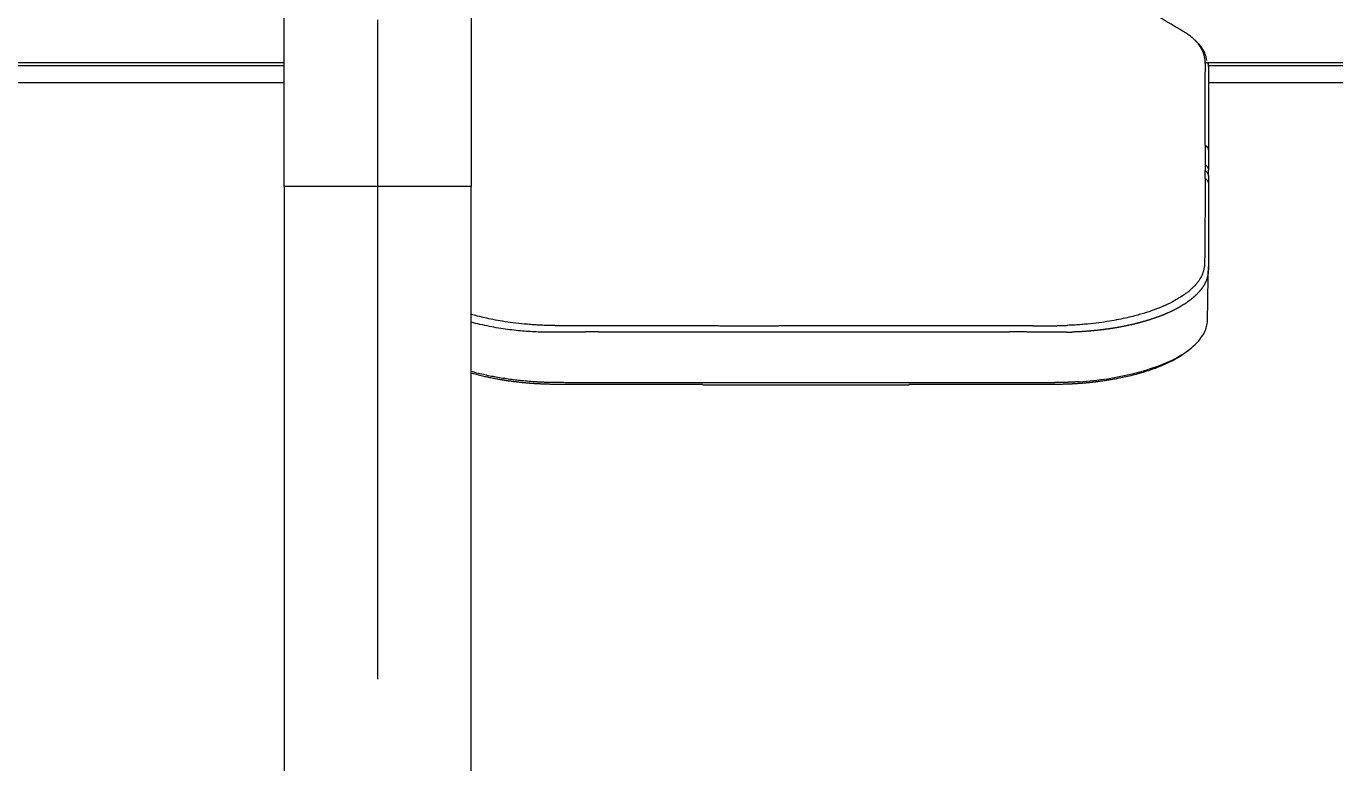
# Model space of a CAD drawing. Extents: x 8896 to 12055, y -91 to 2224.
# Drawn here: x 9831 to 10020, y 1811.8 to 1918.3 of the extents above; entities that cross this region are included whole.
import ezdxf

# ---------------------------------------------------------------- set-up
doc = ezdxf.new("R2010")
doc.units = 0
doc.header["$LTSCALE"] = 10
doc.header["$MEASUREMENT"] = 0
doc.header["$PDMODE"] = 3
doc.header["$PDSIZE"] = -10
doc.linetypes.add('CENTER2', pattern=[28.575, 19.05, -3.175, 3.175, -3.175])
doc.layers.get('0').update_dxf_attribs({"linetype": 'CONTINUOUS'})
doc.layers.get('DEFPOINTS').update_dxf_attribs({"linetype": 'CONTINUOUS'})
doc.layers.add('1', color=7, linetype='CONTINUOUS')
doc.layers.add('Cneter', color=1, linetype='CENTER2', lineweight=13)
doc.styles.add('Daelim Dimension', font='')
doc.styles.get('Daelim Dimension').set_extended_font_data('나눔고딕')
doc.dimstyles.new('DEFAULT', dxfattribs={"dimscale": 2, "dimtxt": 2, "dimasz": 2, "dimexe": 0, "dimexo": 2, "dimgap": 1, "dimtad": 1, "dimdec": 1, "dimzin": 9, "dimdsep": 46, "dimtxsty": 'Daelim Dimension', "dimcen": 0.5, "dimclrd": 5, "dimclre": 5, "dimclrt": 256, "dimadec": 1, "dimazin": 0, "dimtfac": 1, "dimtdec": 1, "dimtix": 1, "dimtmove": 0, "dimatfit": 3, "dimfxl": 1, "dimtolj": 1, "dimtzin": 1, "dimlwd": 9, "dimlwe": 9, "dimarcsym": 0})

# ---------------------------------------------------------------- blocks, each defined once
blk = doc.blocks.new('*D24')
at = {"color": 5, "lineweight": 9, "ltscale": 0.5, "transparency": 16777216}
for p, q in [((10020.76, 2037.53), (10186.06, 2037.53)), ((10184.06, 1476.67), (10184.06, 2029.53)), ((9885.81, 1468.67), (10186.06, 1468.67))]:
    blk.add_line(p, q, dxfattribs=at)
at = {"color": 5, "ltscale": 0.5, "transparency": 16777216}
for points in [[(10182.73, 2029.53), (10185.4, 2029.53), (10184.06, 2037.53)], [(10182.73, 1476.67), (10185.4, 1476.67), (10184.06, 1468.67)]]:
    blk.add_solid(points, dxfattribs=at)
at = {"layer": 'DEFPOINTS', "color": 0, "ltscale": 0.5, "transparency": 16777216}
for p in [(10016.76, 2037.53), (10184.06, 2037.53), (9881.81, 1468.67)]:
    blk.add_point(p, dxfattribs=at)
at = {"color": 7, "ltscale": 0.5, "transparency": 16777216, "insert": (10171.18, 1753.1), "char_height": 20, "attachment_point": 5, "rotation": 90, "style": 'Daelim Dimension'}
blk.add_mtext('\\A1;569', dxfattribs=at)

msp = doc.modelspace()

# ---------------------------------------------------------------- linework, layer by layer
at = {"layer": '1', "color": 7, "linetype": 'Continuous', "lineweight": 18}
for p, q in [((9868.26, 1895.15), (9868.26, 1947.15)), ((9895.26, 1947.15), (9895.26, 1895.15)), ((9868.26, 1895.15), (9868.26, 1571.15)), ((9895.26, 1571.15), (9895.26, 1895.15)), ((9928.72, 1866.49), (9943.63, 1866.49)), ((9943.62, 1866.49), (9958.53, 1866.49))]:
    msp.add_line(p, q, dxfattribs=at)
at = {"layer": '1', "color": 7, "linetype": 'Continuous', "lineweight": 13}
for p, q in [((9868.26, 1912.55), (9780.26, 1912.55)), ((10028.76, 1912.55), (10001.67, 1912.55)), ((9895.26, 1895.15), (9868.26, 1895.15))]:
    msp.add_line(p, q, dxfattribs=at)
at = {"layer": '1', "color": 7, "linetype": 'Continuous', "lineweight": 18}
for points, knots in [([(9998.12, 1917.54), (9996.98, 1918.24), (9994.64, 1919.63), (9991.2, 1921.51), (9988.07, 1923.09), (9985.43, 1924.33), (9982.86, 1925.47), (9979.94, 1926.68), (9976.64, 1927.95), (9973.36, 1929.16), (9970.26, 1930.27), (9967.59, 1931.24), (9965.36, 1932.11), (9963.25, 1933.03), (9961.09, 1933.99), (9959.34, 1934.74), (9958.92, 1935.07), (9958.94, 1935.07), (9958.94, 1935.07)], [0, 0, 0, 0, 0.077712, 0.158379, 0.227105, 0.281205, 0.327562, 0.391701, 0.47009, 0.540208, 0.605013, 0.678912, 0.72702, 0.770843, 0.852169, 0.930228, 0.996224, 1, 1, 1, 1]), ([(10001.31, 1901.08), (10001.31, 1901.44), (10001.31, 1902.12), (10001.31, 1903.11), (10001.31, 1904.02), (10001.31, 1904.87), (10001.31, 1905.65), (10001.31, 1906.37), (10001.31, 1907.05), (10001.31, 1907.69), (10001.31, 1908.29), (10001.31, 1908.85), (10001.31, 1909.25), (10001.31, 1909.5), (10001.31, 1909.61), (10001.31, 1909.72), (10001.31, 1909.83), (10001.31, 1909.95), (10001.31, 1910.06), (10001.31, 1910.17), (10001.3, 1910.28), (10001.3, 1910.39), (10001.3, 1910.5), (10001.31, 1910.61), (10001.31, 1910.72), (10001.31, 1910.83), (10001.31, 1910.91), (10001.31, 1910.99), (10001.31, 1911.06), (10001.31, 1911.16), (10001.31, 1911.29), (10001.32, 1911.45), (10001.32, 1911.64), (10001.33, 1911.86), (10001.33, 1912.08), (10001.33, 1912.34), (10001.33, 1912.64), (10001.32, 1912.95), (10001.3, 1913.23), (10001.28, 1913.48), (10001.24, 1913.69), (10001.21, 1913.86), (10001.18, 1914), (10001.15, 1914.1), (10001.13, 1914.17), (10001.12, 1914.21), (10001.11, 1914.25), (10001.1, 1914.29), (10001.08, 1914.33), (10001.07, 1914.37), (10001.05, 1914.41), (10001.04, 1914.45), (10001.03, 1914.49), (10001.01, 1914.53), (10000.99, 1914.57), (10000.98, 1914.61), (10000.96, 1914.65), (10000.94, 1914.69), (10000.93, 1914.73), (10000.91, 1914.77), (10000.89, 1914.81), (10000.87, 1914.85), (10000.85, 1914.89), (10000.83, 1914.93), (10000.81, 1914.97), (10000.79, 1915.01), (10000.76, 1915.05), (10000.74, 1915.09), (10000.72, 1915.13), (10000.69, 1915.17), (10000.67, 1915.21), (10000.65, 1915.25), (10000.62, 1915.29), (10000.59, 1915.33), (10000.57, 1915.37), (10000.54, 1915.41), (10000.51, 1915.45), (10000.49, 1915.49), (10000.46, 1915.53), (10000.43, 1915.57), (10000.4, 1915.61), (10000.37, 1915.65), (10000.34, 1915.69), (10000.2, 1915.86), (9999.94, 1916.15), (9999.52, 1916.55), (9999.06, 1916.92), (9998.6, 1917.25), (9998.29, 1917.45), (9998.14, 1917.54)], [0, 0, 0, 0, 0.063957, 0.122938, 0.177416, 0.227793, 0.274419, 0.3176, 0.357595, 0.396089, 0.431981, 0.465455, 0.496678, 0.503485, 0.51026, 0.517002, 0.523715, 0.5304, 0.537059, 0.543693, 0.550305, 0.5569, 0.563488, 0.570081, 0.576687, 0.583318, 0.589983, 0.592273, 0.596383, 0.60234, 0.610186, 0.619972, 0.631765, 0.644685, 0.65792, 0.671454, 0.692253, 0.711109, 0.727913, 0.74262, 0.755207, 0.765656, 0.773955, 0.780098, 0.784078, 0.785891, 0.788316, 0.790742, 0.793169, 0.795596, 0.798025, 0.800454, 0.802884, 0.805315, 0.807747, 0.81018, 0.812614, 0.815049, 0.817485, 0.819922, 0.822361, 0.8248, 0.827241, 0.829683, 0.832126, 0.83457, 0.837016, 0.839464, 0.841912, 0.844363, 0.846814, 0.849268, 0.851723, 0.85418, 0.856639, 0.859099, 0.861561, 0.864025, 0.866492, 0.86896, 0.87143, 0.873903, 0.876378, 0.878855, 0.906151, 0.932107, 0.956734, 0.980024, 1, 1, 1, 1]), ([(10001.56, 1913.33), (10001.5, 1913.73), (10001.22, 1914.65), (10000.5, 1915.65), (9999.9, 1916.22), (9999.8, 1916.31)], [0, 0, 0, 0, 0.390186, 0.91001, 1, 1, 1, 1]), ([(10001.7, 1912.92), (10001.7, 1912.89), (10001.72, 1912.76), (10001.75, 1912.52), (10001.78, 1912.21), (10001.79, 1911.89), (10001.79, 1911.58), (10001.78, 1911.26), (10001.78, 1910.95), (10001.77, 1910.64), (10001.76, 1910.33), (10001.76, 1910.03), (10001.76, 1909.73), (10001.76, 1909.42), (10001.76, 1909.1), (10001.76, 1908.76), (10001.77, 1908.41), (10001.77, 1908.04), (10001.77, 1907.67), (10001.77, 1907.3), (10001.77, 1906.91), (10001.77, 1906.52), (10001.77, 1906.13), (10001.77, 1905.72), (10001.77, 1905.31), (10001.77, 1904.89), (10001.77, 1904.47), (10001.77, 1904.04), (10001.77, 1903.6), (10001.77, 1903.15), (10001.77, 1902.69), (10001.77, 1902.23), (10001.77, 1901.76), (10001.77, 1901.28), (10001.77, 1900.79), (10001.77, 1900.46), (10001.77, 1900.3)], [0, 0, 0, 0, 0.007255, 0.031727, 0.056386, 0.081214, 0.106122, 0.130986, 0.155684, 0.180154, 0.204352, 0.228283, 0.252141, 0.276176, 0.300594, 0.328456, 0.35677, 0.385579, 0.414895, 0.44473, 0.475097, 0.506009, 0.537473, 0.569497, 0.602087, 0.635249, 0.668991, 0.703319, 0.738241, 0.773764, 0.809896, 0.846645, 0.884022, 0.922043, 0.960708, 1, 1, 1, 1]), ([(10001.77, 1900.3), (10001.77, 1900.07), (10001.77, 1899.84), (10001.77, 1899.5), (10001.77, 1899.38), (10001.77, 1899.15), (10001.77, 1899.03), (10001.77, 1898.68), (10001.77, 1898.32), (10001.77, 1897.92), (10001.77, 1897.77), (10001.77, 1897.71), (10001.77, 1897.68), (10001.77, 1897.59), (10001.77, 1897.53), (10001.77, 1897.47)], [0, 0, 0, 0, 0.25, 0.25, 0.375, 0.375, 0.5, 0.5, 0.75, 0.875, 0.90625, 0.90625, 0.9375, 0.9375, 1, 1, 1, 1]), ([(10001.77, 1895.52), (10001.77, 1895.27), (10001.77, 1894.8), (10001.77, 1894.09), (10001.77, 1893.41), (10001.77, 1892.74), (10001.77, 1892.1), (10001.77, 1891.48), (10001.77, 1890.87), (10001.77, 1890.29), (10001.77, 1889.72), (10001.77, 1889.18), (10001.77, 1888.65), (10001.77, 1888.15), (10001.77, 1887.66), (10001.77, 1887.2), (10001.77, 1886.75), (10001.77, 1886.32), (10001.77, 1885.92), (10001.77, 1885.53), (10001.77, 1885.16), (10001.77, 1884.81), (10001.77, 1884.48), (10001.77, 1884.17), (10001.77, 1883.87), (10001.77, 1883.6), (10001.76, 1883.34), (10001.76, 1883.11), (10001.74, 1882.89), (10001.73, 1882.72), (10001.72, 1882.6), (10001.71, 1882.52), (10001.7, 1882.43), (10001.68, 1882.35), (10001.67, 1882.27), (10001.65, 1882.18), (10001.63, 1882.1), (10001.61, 1882.02), (10001.59, 1881.93), (10001.57, 1881.85), (10001.54, 1881.77), (10001.52, 1881.69), (10001.49, 1881.61), (10001.46, 1881.52), (10001.42, 1881.44), (10001.39, 1881.36), (10001.35, 1881.28), (10001.31, 1881.2), (10001.27, 1881.12), (10001.23, 1881.04), (10001.18, 1880.96), (10001.14, 1880.88), (10001.09, 1880.8), (10001.04, 1880.73), (10000.99, 1880.65), (10000.94, 1880.57), (10000.88, 1880.49), (10000.83, 1880.42), (10000.77, 1880.34), (10000.71, 1880.26), (10000.65, 1880.19), (10000.59, 1880.11), (10000.53, 1880.04), (10000.46, 1879.96), (10000.4, 1879.89), (10000.33, 1879.81), (10000.26, 1879.74), (10000.19, 1879.67), (10000.12, 1879.59), (10000.05, 1879.52), (9999.97, 1879.45), (9999.9, 1879.38), (9999.82, 1879.31), (9999.75, 1879.24), (9999.67, 1879.17), (9999.59, 1879.1), (9999.51, 1879.03), (9999.42, 1878.96), (9999.34, 1878.89), (9999.25, 1878.82), (9999.17, 1878.75), (9999.08, 1878.69), (9998.99, 1878.62), (9998.9, 1878.55), (9998.81, 1878.49), (9998.72, 1878.42), (9998.63, 1878.36), (9998.53, 1878.29), (9998.44, 1878.23), (9998.34, 1878.16), (9998.24, 1878.1), (9998.14, 1878.04), (9998.04, 1877.98), (9997.94, 1877.91), (9997.84, 1877.85), (9997.74, 1877.79), (9997.64, 1877.73), (9997.53, 1877.67), (9997.43, 1877.61), (9997.32, 1877.55), (9997.21, 1877.5), (9997.1, 1877.44), (9996.99, 1877.38), (9996.88, 1877.32), (9996.77, 1877.27), (9996.66, 1877.21), (9996.55, 1877.16), (9996.43, 1877.1), (9996.32, 1877.05), (9996.2, 1876.99), (9996.09, 1876.94), (9995.97, 1876.89), (9995.85, 1876.84), (9995.73, 1876.78), (9995.61, 1876.73), (9995.49, 1876.68), (9995.37, 1876.63), (9995.25, 1876.58), (9995.13, 1876.53), (9995.01, 1876.48), (9994.88, 1876.44), (9994.76, 1876.39), (9994.63, 1876.34), (9994.51, 1876.29), (9994.38, 1876.25), (9994.26, 1876.2), (9994.13, 1876.16), (9994, 1876.11), (9993.87, 1876.07), (9993.74, 1876.03), (9993.61, 1875.98), (9993.48, 1875.94), (9993.35, 1875.9), (9993.22, 1875.86), (9993.09, 1875.81), (9992.96, 1875.77), (9992.83, 1875.73), (9992.69, 1875.69), (9992.56, 1875.65), (9992.43, 1875.62), (9992.29, 1875.58), (9992.16, 1875.54), (9992.02, 1875.5), (9991.89, 1875.47), (9991.75, 1875.43), (9991.62, 1875.4), (9991.48, 1875.36), (9991.34, 1875.33), (9991.21, 1875.29), (9991.07, 1875.26), (9990.93, 1875.22), (9990.79, 1875.19), (9990.65, 1875.16), (9990.51, 1875.13), (9990.38, 1875.1), (9990.24, 1875.07), (9990.1, 1875.04), (9989.96, 1875.01), (9989.82, 1874.98), (9989.68, 1874.95), (9989.54, 1874.92), (9989.4, 1874.89), (9989.25, 1874.87), (9989.11, 1874.84), (9988.97, 1874.81), (9988.83, 1874.79), (9988.69, 1874.76), (9988.55, 1874.74), (9988.41, 1874.71), (9988.26, 1874.69), (9988.12, 1874.67), (9987.98, 1874.64), (9987.84, 1874.62), (9987.7, 1874.6), (9987.55, 1874.58), (9987.41, 1874.56), (9987.27, 1874.53), (9987.13, 1874.51), (9986.98, 1874.5), (9986.84, 1874.48), (9986.7, 1874.46), (9986.56, 1874.44), (9986.41, 1874.42), (9986.27, 1874.4), (9986.13, 1874.39), (9985.99, 1874.37), (9985.84, 1874.35), (9985.7, 1874.34), (9985.56, 1874.32), (9985.42, 1874.31), (9985.28, 1874.3), (9985.13, 1874.28), (9984.99, 1874.27), (9984.85, 1874.26), (9984.71, 1874.24), (9984.57, 1874.23), (9984.43, 1874.22), (9984.28, 1874.21), (9984.14, 1874.2), (9984, 1874.19), (9983.86, 1874.18), (9983.72, 1874.17), (9983.58, 1874.16), (9983.44, 1874.15), (9983.3, 1874.14), (9983.16, 1874.14), (9983.02, 1874.13), (9982.88, 1874.12), (9982.74, 1874.12), (9982.6, 1874.11), (9982.47, 1874.11), (9982.33, 1874.1), (9982.19, 1874.1), (9982.1, 1874.09), (9982.05, 1874.09)], [0, 0, 0, 0, 0.028314, 0.055814, 0.082511, 0.108413, 0.133522, 0.157841, 0.181374, 0.204124, 0.226093, 0.247286, 0.267705, 0.287353, 0.306233, 0.324348, 0.341699, 0.358288, 0.374116, 0.389183, 0.403492, 0.417045, 0.429848, 0.441903, 0.453214, 0.463783, 0.473609, 0.482689, 0.49102, 0.4986, 0.501836, 0.505066, 0.50829, 0.511508, 0.51472, 0.517925, 0.521125, 0.52432, 0.527509, 0.530693, 0.533872, 0.537047, 0.540217, 0.543382, 0.546543, 0.549699, 0.552851, 0.555997, 0.559139, 0.562276, 0.565408, 0.568536, 0.571658, 0.574775, 0.577886, 0.580993, 0.584094, 0.587189, 0.590278, 0.593362, 0.59644, 0.599511, 0.602577, 0.605636, 0.608689, 0.611736, 0.614777, 0.617811, 0.62084, 0.623862, 0.626878, 0.629888, 0.632892, 0.63589, 0.638882, 0.641869, 0.644849, 0.647823, 0.650791, 0.653754, 0.656711, 0.659662, 0.662607, 0.665546, 0.66848, 0.671409, 0.674331, 0.677248, 0.680159, 0.683065, 0.685964, 0.688859, 0.691747, 0.69463, 0.697507, 0.700378, 0.703244, 0.706104, 0.708958, 0.711807, 0.71465, 0.717487, 0.720318, 0.723144, 0.725964, 0.728778, 0.731586, 0.734389, 0.737186, 0.739977, 0.742762, 0.745542, 0.748316, 0.751085, 0.753847, 0.756604, 0.759356, 0.762102, 0.764842, 0.767577, 0.770306, 0.773029, 0.775747, 0.778459, 0.781166, 0.783868, 0.786563, 0.789254, 0.791938, 0.794617, 0.797291, 0.799959, 0.802622, 0.805279, 0.807931, 0.810577, 0.813218, 0.815854, 0.818483, 0.821108, 0.823727, 0.826341, 0.828949, 0.831551, 0.834149, 0.836741, 0.839327, 0.841908, 0.844484, 0.847054, 0.849619, 0.852179, 0.854733, 0.857282, 0.859825, 0.862363, 0.864896, 0.867424, 0.869946, 0.872462, 0.874974, 0.87748, 0.879981, 0.882476, 0.884965, 0.88745, 0.889929, 0.892402, 0.89487, 0.897332, 0.899789, 0.90224, 0.904685, 0.907125, 0.90956, 0.911988, 0.914412, 0.916829, 0.919241, 0.921647, 0.924047, 0.926442, 0.928831, 0.931214, 0.933591, 0.935963, 0.938329, 0.940689, 0.943043, 0.945391, 0.947734, 0.950071, 0.952402, 0.954727, 0.957047, 0.95936, 0.961668, 0.963969, 0.966265, 0.968555, 0.97084, 0.973118, 0.97539, 0.977657, 0.979918, 0.982173, 0.984421, 0.986665, 0.988902, 0.991133, 0.993359, 0.995578, 0.997792, 1, 1, 1, 1]), ([(10001.64, 1875.91), (10001.65, 1876.66), (10001.67, 1878.08), (10001.7, 1880.21), (10001.74, 1881.96), (10001.76, 1883.03), (10001.77, 1883.53)], [0, 0, 0, 0, 0.264598, 0.509057, 0.750438, 1, 1, 1, 1]), ([(9905.2, 1874.09), (9904.85, 1874.1), (9904.49, 1874.12), (9903.75, 1874.16), (9903.37, 1874.18), (9902.58, 1874.24), (9902.18, 1874.28), (9901.36, 1874.37), (9900.94, 1874.42), (9900.09, 1874.53), (9899.66, 1874.59), (9898.78, 1874.74), (9898.34, 1874.82), (9897.44, 1874.99), (9896.99, 1875.09), (9896.11, 1875.3), (9895.68, 1875.4), (9895.26, 1875.52)], [0, 0, 0, 0, 0.125897, 0.125897, 0.251794, 0.251794, 0.377691, 0.377691, 0.503588, 0.503588, 0.629485, 0.629485, 0.755382, 0.755382, 0.881279, 0.881279, 1, 1, 1, 1]), ([(9983.11, 1866.92), (9985.87, 1867.1), (9991.25, 1867.93), (9996.53, 1869.87), (9999.47, 1871.82), (10000.97, 1873.43), (10001.57, 1874.83), (10001.63, 1875.68), (10001.64, 1875.97)], [0, 0, 0, 0, 0.266462, 0.532925, 0.666156, 0.799387, 0.932618, 1, 1, 1, 1]), ([(9910.92, 1874.99), (9910.81, 1874.99), (9910.61, 1874.99), (9910.3, 1874.99), (9909.99, 1874.99), (9909.69, 1874.99), (9909.38, 1874.99), (9909.07, 1874.99), (9908.76, 1875), (9908.53, 1875), (9908.36, 1875), (9908.25, 1875), (9908.12, 1875), (9907.98, 1875.01), (9907.81, 1875.01), (9907.63, 1875.01), (9907.43, 1875.02), (9907.2, 1875.02), (9906.95, 1875.03), (9906.7, 1875.03), (9906.48, 1875.04), (9906.29, 1875.05), (9906.13, 1875.05), (9906.04, 1875.05), (9905.99, 1875.06)], [0, 0, 0, 0, 0.06232, 0.124677, 0.187088, 0.249556, 0.312073, 0.374633, 0.437229, 0.499853, 0.518247, 0.540324, 0.566084, 0.595528, 0.628658, 0.66547, 0.705962, 0.750127, 0.807741, 0.858959, 0.903785, 0.942228, 0.974297, 1, 1, 1, 1]), ([(9914.78, 1874.09), (9914.75, 1874.09), (9914.68, 1874.09), (9914.57, 1874.1), (9914.45, 1874.1), (9914.33, 1874.1), (9914.21, 1874.1), (9914.09, 1874.1), (9913.97, 1874.1), (9913.83, 1874.1), (9913.68, 1874.1), (9913.52, 1874.11), (9913.36, 1874.11), (9913.2, 1874.11), (9913.04, 1874.11), (9912.91, 1874.12), (9912.8, 1874.12), (9912.73, 1874.12), (9912.65, 1874.12), (9912.58, 1874.12), (9912.5, 1874.12), (9912.42, 1874.12), (9912.33, 1874.12), (9912.25, 1874.11), (9912.17, 1874.11), (9912.08, 1874.11), (9911.99, 1874.11), (9911.89, 1874.11), (9911.78, 1874.1), (9911.66, 1874.1), (9911.54, 1874.1), (9911.43, 1874.09), (9911.33, 1874.09), (9911.25, 1874.09), (9911.17, 1874.09), (9911.08, 1874.08), (9911, 1874.08), (9910.95, 1874.08), (9910.92, 1874.08)], [0, 0, 0, 0, 0.027747, 0.056318, 0.085713, 0.115932, 0.146977, 0.178847, 0.211543, 0.245065, 0.286394, 0.327726, 0.369061, 0.4104, 0.451743, 0.49309, 0.512156, 0.531562, 0.55131, 0.571399, 0.591831, 0.612607, 0.633726, 0.655189, 0.676997, 0.69915, 0.72165, 0.744495, 0.776298, 0.808104, 0.839914, 0.871728, 0.893021, 0.914348, 0.935709, 0.957104, 0.978535, 1, 1, 1, 1]), ([(9928.97, 1874.99), (9928.74, 1874.99), (9928.29, 1874.99), (9927.6, 1874.99), (9926.91, 1874.99), (9926.22, 1874.99), (9925.51, 1874.99), (9924.8, 1874.99), (9924.08, 1874.99), (9923.35, 1874.99), (9922.61, 1874.99), (9921.79, 1874.99), (9920.94, 1874.99), (9920.09, 1874.99), (9919.38, 1874.99), (9918.81, 1874.99), (9918.18, 1874.99), (9917.34, 1874.99), (9916.16, 1874.99), (9915.28, 1874.99), (9914.79, 1874.99)], [0, 0, 0, 0, 0.047688, 0.095893, 0.144613, 0.193849, 0.243602, 0.293871, 0.344656, 0.395957, 0.447772, 0.500101, 0.569374, 0.629007, 0.679003, 0.719365, 0.750093, 0.812831, 0.896127, 1, 1, 1, 1]), ([(9943.63, 1874.98), (9943.35, 1874.98), (9942.81, 1874.98), (9942.06, 1874.98), (9941.39, 1874.98), (9940.81, 1874.98), (9940.31, 1874.98), (9939.92, 1874.97), (9939.59, 1874.97), (9939.31, 1874.97), (9939.03, 1874.97), (9938.74, 1874.97), (9938.46, 1874.97), (9938.17, 1874.96), (9937.89, 1874.96), (9937.61, 1874.96), (9937.32, 1874.96), (9937.04, 1874.96), (9936.75, 1874.96), (9936.47, 1874.96), (9936.12, 1874.95), (9935.7, 1874.95), (9935.23, 1874.95), (9934.76, 1874.95), (9934.3, 1874.95), (9933.85, 1874.95), (9933.41, 1874.95), (9932.97, 1874.96), (9932.59, 1874.96), (9932.15, 1874.96), (9931.55, 1874.97), (9930.88, 1874.97), (9930.25, 1874.98), (9929.78, 1874.98), (9929.36, 1874.98), (9929.09, 1874.98), (9928.97, 1874.99)], [0, 0, 0, 0, 0.057372, 0.108852, 0.154438, 0.194132, 0.227933, 0.255841, 0.275155, 0.29448, 0.313816, 0.333163, 0.352522, 0.371891, 0.391272, 0.410663, 0.430066, 0.449479, 0.468904, 0.48834, 0.507787, 0.540746, 0.573147, 0.60499, 0.636275, 0.667001, 0.69717, 0.72678, 0.755833, 0.775711, 0.816567, 0.878401, 0.913721, 0.945762, 0.974521, 1, 1, 1, 1]), ([(9971.94, 1874.09), (9971.66, 1874.09), (9971.1, 1874.09), (9970.26, 1874.09), (9969.42, 1874.09), (9968.58, 1874.09), (9967.73, 1874.09), (9966.88, 1874.09), (9966.02, 1874.1), (9965.1, 1874.1), (9964.13, 1874.1), (9963.11, 1874.1), (9962.1, 1874.1), (9961.12, 1874.1), (9960.16, 1874.1), (9959.22, 1874.1), (9958.6, 1874.1), (9958.29, 1874.1)], [0, 0, 0, 0, 0.06124, 0.122683, 0.18434, 0.24622, 0.308331, 0.37068, 0.433274, 0.496122, 0.572536, 0.647457, 0.720895, 0.792861, 0.863363, 0.932408, 1, 1, 1, 1]), ([(9976.34, 1874.08), (9976.31, 1874.08), (9976.27, 1874.08), (9976.2, 1874.08), (9976.12, 1874.09), (9976.04, 1874.09), (9975.96, 1874.09), (9975.86, 1874.09), (9975.73, 1874.1), (9975.58, 1874.1), (9975.42, 1874.11), (9975.3, 1874.11), (9975.18, 1874.11), (9975.03, 1874.12), (9974.85, 1874.12), (9974.67, 1874.12), (9974.48, 1874.12), (9974.3, 1874.12), (9974.12, 1874.12), (9973.97, 1874.12), (9973.83, 1874.12), (9973.69, 1874.11), (9973.56, 1874.11), (9973.42, 1874.11), (9973.29, 1874.11), (9973.15, 1874.11), (9973.03, 1874.1), (9972.93, 1874.1), (9972.85, 1874.1), (9972.75, 1874.1), (9972.64, 1874.1), (9972.52, 1874.1), (9972.39, 1874.1), (9972.25, 1874.1), (9972.1, 1874.09), (9971.99, 1874.09), (9971.94, 1874.09)], [0, 0, 0, 0, 0.014819, 0.030825, 0.04802, 0.066402, 0.08597, 0.106724, 0.128664, 0.175156, 0.211895, 0.238892, 0.256155, 0.29603, 0.336723, 0.378237, 0.420573, 0.463735, 0.507723, 0.538734, 0.569735, 0.600724, 0.631703, 0.662671, 0.69363, 0.724578, 0.755517, 0.772754, 0.792474, 0.814677, 0.839362, 0.866529, 0.896176, 0.928305, 0.962913, 1, 1, 1, 1]), ([(9976.34, 1874.99), (9976.38, 1874.99), (9976.47, 1874.99), (9976.61, 1874.99), (9976.78, 1874.99), (9976.96, 1874.99), (9977.16, 1874.99), (9977.39, 1874.99), (9977.63, 1874.99), (9977.89, 1874.99), (9978.18, 1874.99), (9978.48, 1875), (9978.76, 1875), (9979, 1875), (9979.2, 1875), (9979.39, 1875.01), (9979.58, 1875.01), (9979.76, 1875.01), (9979.94, 1875.02), (9980.12, 1875.02), (9980.3, 1875.03), (9980.47, 1875.03), (9980.63, 1875.04), (9980.79, 1875.04), (9980.95, 1875.04), (9981.11, 1875.05), (9981.21, 1875.05), (9981.26, 1875.06)], [0, 0, 0, 0, 0.024848, 0.053808, 0.086883, 0.124074, 0.165384, 0.210816, 0.260371, 0.314051, 0.371857, 0.43379, 0.499853, 0.540426, 0.580251, 0.619329, 0.65766, 0.695244, 0.732084, 0.768178, 0.803527, 0.838131, 0.871992, 0.905108, 0.937482, 0.969112, 1, 1, 1, 1]), ([(9999.3, 1871.8), (9999.28, 1871.77), (9999.18, 1871.68), (9999.01, 1871.54), (9998.78, 1871.35), (9998.39, 1871.05), (9997.84, 1870.67), (9997.08, 1870.21), (9996.27, 1869.79), (9995.42, 1869.39), (9994.53, 1869.02), (9993.59, 1868.67), (9992.6, 1868.35), (9991.6, 1868.05), (9990.6, 1867.79), (9989.62, 1867.57), (9988.73, 1867.38), (9987.92, 1867.24), (9987.21, 1867.12), (9986.55, 1867.02), (9986.08, 1866.96), (9985.81, 1866.92), (9985.71, 1866.91), (9985.6, 1866.9), (9985.5, 1866.88), (9985.4, 1866.87), (9985.29, 1866.86), (9985.18, 1866.85), (9985.07, 1866.83), (9984.96, 1866.82), (9984.84, 1866.81), (9984.73, 1866.8), (9984.61, 1866.78), (9984.49, 1866.77), (9984.37, 1866.76), (9984.24, 1866.75), (9984.11, 1866.74), (9983.99, 1866.72), (9983.86, 1866.71), (9983.72, 1866.7), (9983.59, 1866.69), (9983.45, 1866.68), (9983.32, 1866.67), (9983.18, 1866.66), (9983.08, 1866.65), (9983.03, 1866.65)], [0, 0, 0, 0, 0.009672, 0.032537, 0.056709, 0.082189, 0.146506, 0.209578, 0.271399, 0.33196, 0.391261, 0.449298, 0.510031, 0.567902, 0.622947, 0.675194, 0.724649, 0.76279, 0.79846, 0.831646, 0.862338, 0.867083, 0.871915, 0.876833, 0.881837, 0.886928, 0.892105, 0.897369, 0.902718, 0.908154, 0.913676, 0.919284, 0.924978, 0.930758, 0.936624, 0.942576, 0.948614, 0.954737, 0.960946, 0.967241, 0.973622, 0.980088, 0.98664, 0.993277, 1, 1, 1, 1]), ([(9904.15, 1866.92), (9903.46, 1866.96), (9902.78, 1867.03), (9901.43, 1867.18), (9900.76, 1867.26), (9899.45, 1867.46), (9898.81, 1867.57), (9897.55, 1867.82), (9896.94, 1867.96), (9895.96, 1868.2), (9895.58, 1868.3), (9895.21, 1868.4)], [0, 0, 0, 0, 0.215401, 0.215401, 0.430802, 0.430802, 0.646204, 0.646204, 0.861605, 0.861605, 1, 1, 1, 1]), ([(9904.22, 1866.65), (9904.2, 1866.65), (9904.15, 1866.65), (9904.09, 1866.66), (9904.02, 1866.66), (9903.96, 1866.67), (9903.89, 1866.67), (9903.82, 1866.68), (9903.76, 1866.68), (9903.69, 1866.69), (9903.63, 1866.69), (9903.56, 1866.7), (9903.5, 1866.7), (9903.43, 1866.71), (9903.37, 1866.72), (9903.3, 1866.72), (9903.24, 1866.73), (9903.18, 1866.73), (9903.11, 1866.74), (9903.05, 1866.74), (9902.99, 1866.75), (9902.92, 1866.76), (9902.86, 1866.76), (9902.8, 1866.77), (9902.73, 1866.77), (9902.67, 1866.78), (9902.61, 1866.79), (9902.55, 1866.79), (9902.48, 1866.8), (9902.42, 1866.81), (9902.36, 1866.81), (9902.3, 1866.82), (9902.24, 1866.83), (9902.18, 1866.83), (9902.12, 1866.84), (9902.05, 1866.85), (9901.99, 1866.85), (9901.93, 1866.86), (9901.87, 1866.87), (9901.81, 1866.88), (9901.75, 1866.88), (9901.69, 1866.89), (9901.63, 1866.9), (9901.57, 1866.9), (9901.51, 1866.91), (9901.46, 1866.92), (9901.4, 1866.93), (9901.34, 1866.93), (9901.28, 1866.94), (9901.22, 1866.95), (9901.16, 1866.96), (9901.11, 1866.96), (9901.05, 1866.97), (9900.99, 1866.98), (9900.93, 1866.99), (9900.88, 1867), (9900.82, 1867), (9900.76, 1867.01), (9900.7, 1867.02), (9900.65, 1867.03), (9900.59, 1867.04), (9900.54, 1867.04), (9900.48, 1867.05), (9900.42, 1867.06), (9900.37, 1867.07), (9900.31, 1867.08), (9900.26, 1867.09), (9900.2, 1867.09), (9900.15, 1867.1), (9900.09, 1867.11), (9900.04, 1867.12), (9899.98, 1867.13), (9899.93, 1867.14), (9899.88, 1867.15), (9899.82, 1867.15), (9899.77, 1867.16), (9899.53, 1867.2), (9899.09, 1867.28), (9898.45, 1867.4), (9897.77, 1867.53), (9897.07, 1867.69), (9896.33, 1867.87), (9895.72, 1868.03), (9895.36, 1868.13), (9895.25, 1868.17)], [0, 0, 0, 0, 0.006894, 0.013775, 0.020642, 0.027495, 0.034335, 0.041161, 0.047973, 0.054772, 0.061557, 0.068328, 0.075086, 0.08183, 0.088561, 0.095278, 0.101981, 0.108671, 0.115347, 0.122009, 0.128658, 0.135293, 0.141914, 0.148521, 0.155115, 0.161696, 0.168262, 0.174815, 0.181355, 0.18788, 0.194392, 0.20089, 0.207375, 0.213845, 0.220302, 0.226746, 0.233175, 0.239591, 0.245993, 0.252381, 0.258756, 0.265116, 0.271463, 0.277797, 0.284116, 0.290421, 0.296713, 0.302991, 0.309255, 0.315505, 0.321741, 0.327963, 0.334172, 0.340366, 0.346547, 0.352713, 0.358866, 0.365004, 0.371128, 0.377239, 0.383335, 0.389417, 0.395485, 0.40154, 0.40758, 0.413605, 0.419617, 0.425615, 0.431598, 0.437567, 0.443523, 0.449463, 0.45539, 0.461303, 0.467201, 0.473085, 0.478955, 0.545958, 0.61813, 0.695442, 0.777859, 0.865376, 0.958008, 1, 1, 1, 1]), ([(9928.75, 1866.77), (9928.52, 1866.77), (9928.03, 1866.78), (9927.23, 1866.78), (9926.31, 1866.78), (9925.29, 1866.78), (9924.15, 1866.78), (9922.91, 1866.78), (9921.55, 1866.78), (9920.08, 1866.78), (9918.5, 1866.78), (9916.81, 1866.78), (9915.45, 1866.78), (9914.46, 1866.78), (9913.89, 1866.78), (9913.33, 1866.78), (9912.79, 1866.78), (9912.26, 1866.78), (9911.75, 1866.78), (9911.26, 1866.78), (9910.78, 1866.78), (9910.32, 1866.78), (9909.87, 1866.78), (9909.44, 1866.78), (9909.03, 1866.78), (9908.63, 1866.78), (9908.24, 1866.79), (9907.88, 1866.79), (9907.52, 1866.79), (9907.19, 1866.8), (9906.87, 1866.8), (9906.56, 1866.81), (9906.27, 1866.81), (9906, 1866.82), (9905.74, 1866.83), (9905.5, 1866.84), (9905.27, 1866.85), (9905.07, 1866.86), (9904.87, 1866.87), (9904.7, 1866.88), (9904.54, 1866.89), (9904.39, 1866.9), (9904.26, 1866.91), (9904.18, 1866.91), (9904.15, 1866.92)], [0, 0, 0, 0, 0.028017, 0.060555, 0.097613, 0.139192, 0.185292, 0.235911, 0.291052, 0.350717, 0.414906, 0.483621, 0.556856, 0.580788, 0.604072, 0.626708, 0.648696, 0.670034, 0.690723, 0.710762, 0.730155, 0.748906, 0.767019, 0.784499, 0.80135, 0.817575, 0.83317, 0.848132, 0.862457, 0.876146, 0.889196, 0.901605, 0.913373, 0.924496, 0.934975, 0.944806, 0.953989, 0.962522, 0.970405, 0.977634, 0.98421, 0.99013, 0.995394, 1, 1, 1, 1]), ([(9928.74, 1866.51), (9928.28, 1866.51), (9927.32, 1866.51), (9925.81, 1866.51), (9924.18, 1866.51), (9922.43, 1866.51), (9920.55, 1866.51), (9918.55, 1866.51), (9916.76, 1866.51), (9915.02, 1866.51), (9913.67, 1866.51), (9912.46, 1866.52), (9911.62, 1866.52), (9910.92, 1866.52), (9910.34, 1866.51), (9909.81, 1866.51), (9909.3, 1866.51), (9908.79, 1866.51), (9908.28, 1866.52), (9907.76, 1866.52), (9907.38, 1866.53), (9907.11, 1866.53), (9906.95, 1866.53), (9906.78, 1866.54), (9906.59, 1866.54), (9906.4, 1866.55), (9906.19, 1866.55), (9905.96, 1866.56), (9905.72, 1866.57), (9905.46, 1866.58), (9905.22, 1866.59), (9905, 1866.6), (9904.8, 1866.61), (9904.63, 1866.62), (9904.49, 1866.63), (9904.38, 1866.64), (9904.29, 1866.64), (9904.24, 1866.65), (9904.22, 1866.65)], [0, 0, 0, 0, 0.056286, 0.117651, 0.184094, 0.255606, 0.332177, 0.413791, 0.500429, 0.551164, 0.625505, 0.665519, 0.699725, 0.728112, 0.750668, 0.771515, 0.792371, 0.81323, 0.834084, 0.854928, 0.875759, 0.881642, 0.888067, 0.895032, 0.902538, 0.910585, 0.919173, 0.928302, 0.937973, 0.949205, 0.959354, 0.968418, 0.976397, 0.98329, 0.989098, 0.993819, 0.997453, 1, 1, 1, 1]), ([(9983.11, 1866.92), (9983.09, 1866.91), (9983.05, 1866.91), (9982.99, 1866.91), (9982.92, 1866.9), (9982.86, 1866.9), (9982.8, 1866.89), (9982.74, 1866.89), (9982.68, 1866.89), (9982.61, 1866.88), (9982.55, 1866.88), (9982.49, 1866.88), (9982.43, 1866.87), (9982.36, 1866.87), (9982.3, 1866.86), (9982.24, 1866.86), (9982.17, 1866.86), (9982.11, 1866.85), (9982.04, 1866.85), (9981.98, 1866.85), (9981.91, 1866.85), (9981.85, 1866.84), (9981.79, 1866.84), (9981.72, 1866.84), (9981.65, 1866.83), (9981.59, 1866.83), (9981.52, 1866.83), (9981.46, 1866.83), (9981.39, 1866.82), (9981.33, 1866.82), (9981.26, 1866.82), (9981.19, 1866.82), (9981.13, 1866.82), (9981.06, 1866.81), (9980.99, 1866.81), (9980.93, 1866.81), (9980.86, 1866.81), (9980.79, 1866.81), (9980.72, 1866.8), (9980.66, 1866.8), (9980.59, 1866.8), (9980.52, 1866.8), (9980.45, 1866.8), (9980.38, 1866.8), (9980.32, 1866.8), (9980.25, 1866.79), (9980.18, 1866.79), (9980.11, 1866.79), (9980.04, 1866.79), (9979.97, 1866.79), (9979.9, 1866.79), (9979.83, 1866.79), (9979.76, 1866.79), (9979.69, 1866.79), (9979.62, 1866.79), (9979.55, 1866.78), (9979.48, 1866.78), (9979.41, 1866.78), (9979.34, 1866.78), (9979.27, 1866.78), (9979.19, 1866.78), (9979.12, 1866.78), (9979.05, 1866.78), (9978.98, 1866.78), (9978.91, 1866.78), (9978.84, 1866.78), (9978.76, 1866.78), (9978.69, 1866.78), (9978.62, 1866.78), (9978.55, 1866.78), (9978.47, 1866.78), (9978.4, 1866.78), (9978.33, 1866.78), (9978.25, 1866.78), (9978.18, 1866.78), (9978.11, 1866.78), (9978.03, 1866.78), (9977.96, 1866.78), (9977.89, 1866.78), (9977.81, 1866.78), (9977.74, 1866.78), (9977.66, 1866.78), (9977.59, 1866.78), (9977.51, 1866.78), (9977.44, 1866.78), (9977.36, 1866.78), (9977.15, 1866.78), (9976.77, 1866.78), (9976.21, 1866.78), (9975.57, 1866.78), (9974.85, 1866.78), (9974.05, 1866.78), (9973.17, 1866.78), (9972, 1866.78), (9970.59, 1866.78), (9968.99, 1866.78), (9967.51, 1866.78), (9966.13, 1866.78), (9964.86, 1866.78), (9963.7, 1866.78), (9962.64, 1866.78), (9961.69, 1866.78), (9960.84, 1866.78), (9960.11, 1866.78), (9959.48, 1866.78), (9958.95, 1866.78), (9958.64, 1866.77), (9958.5, 1866.77)], [0, 0, 0, 0, 0.002513, 0.005033, 0.007559, 0.010092, 0.012632, 0.015178, 0.017731, 0.020291, 0.022858, 0.025431, 0.02801, 0.030596, 0.033189, 0.035788, 0.038394, 0.041007, 0.043625, 0.046251, 0.048883, 0.051522, 0.054167, 0.056819, 0.059477, 0.062142, 0.064813, 0.067491, 0.070176, 0.072867, 0.075565, 0.078269, 0.08098, 0.083697, 0.086421, 0.089152, 0.091889, 0.094632, 0.097382, 0.100139, 0.102902, 0.105672, 0.108448, 0.11123, 0.11402, 0.116815, 0.119618, 0.122426, 0.125242, 0.128064, 0.130892, 0.133727, 0.136568, 0.139416, 0.142271, 0.145132, 0.147999, 0.150873, 0.153754, 0.156641, 0.159534, 0.162434, 0.165341, 0.168254, 0.171173, 0.174099, 0.177032, 0.179971, 0.182916, 0.185868, 0.188827, 0.191792, 0.194763, 0.197741, 0.200725, 0.203716, 0.206714, 0.209717, 0.212727, 0.215744, 0.218767, 0.221796, 0.224832, 0.227873, 0.230922, 0.233976, 0.237038, 0.256858, 0.279807, 0.305893, 0.335117, 0.367479, 0.402981, 0.441623, 0.510617, 0.575274, 0.635587, 0.691558, 0.743186, 0.790474, 0.833424, 0.872034, 0.906306, 0.936238, 0.961832, 0.983085, 1, 1, 1, 1]), ([(9983.03, 1866.65), (9983.02, 1866.65), (9982.98, 1866.65), (9982.93, 1866.64), (9982.85, 1866.64), (9982.76, 1866.63), (9982.66, 1866.62), (9982.54, 1866.62), (9982.41, 1866.61), (9982.26, 1866.6), (9982.1, 1866.59), (9981.92, 1866.58), (9981.73, 1866.58), (9981.51, 1866.57), (9981.28, 1866.56), (9981.04, 1866.55), (9980.79, 1866.54), (9980.53, 1866.54), (9980.27, 1866.53), (9979.92, 1866.53), (9979.49, 1866.52), (9978.98, 1866.52), (9978.47, 1866.52), (9977.95, 1866.51), (9977.44, 1866.51), (9976.96, 1866.51), (9976.49, 1866.51), (9976.05, 1866.51), (9975.61, 1866.51), (9975.18, 1866.51), (9974.74, 1866.51), (9974.3, 1866.51), (9973.86, 1866.51), (9973.39, 1866.51), (9972.9, 1866.51), (9972.37, 1866.51), (9971.84, 1866.51), (9971.32, 1866.51), (9970.85, 1866.51), (9970.45, 1866.51), (9970.1, 1866.51), (9969.75, 1866.51), (9969.39, 1866.51), (9969.02, 1866.51), (9968.65, 1866.51), (9968.28, 1866.51), (9967.9, 1866.51), (9967.51, 1866.51), (9967.12, 1866.51), (9966.72, 1866.51), (9966.32, 1866.51), (9965.91, 1866.51), (9965.5, 1866.51), (9965.08, 1866.51), (9964.45, 1866.51), (9963.65, 1866.51), (9962.68, 1866.51), (9961.75, 1866.51), (9960.88, 1866.51), (9960.05, 1866.51), (9959.26, 1866.51), (9958.76, 1866.51), (9958.51, 1866.51)], [0, 0, 0, 0, 0.001813, 0.004237, 0.007272, 0.010917, 0.015172, 0.020038, 0.025513, 0.031597, 0.038291, 0.045595, 0.053507, 0.062027, 0.071811, 0.081828, 0.092078, 0.102564, 0.113285, 0.124242, 0.1451, 0.16596, 0.186819, 0.207671, 0.22851, 0.249331, 0.267229, 0.285121, 0.303008, 0.320888, 0.338764, 0.356635, 0.374502, 0.392365, 0.413832, 0.435286, 0.456727, 0.478156, 0.499573, 0.513498, 0.527655, 0.542044, 0.556664, 0.571513, 0.586593, 0.6019, 0.617434, 0.633195, 0.649181, 0.665392, 0.681827, 0.698484, 0.715363, 0.732463, 0.749783, 0.791298, 0.830889, 0.868555, 0.904297, 0.938117, 0.970017, 1, 1, 1, 1])]:
    msp.add_open_spline(points, degree=3, knots=knots, dxfattribs=at)
at = {"layer": '1', "color": 7, "linetype": 'Continuous', "lineweight": 13}
for points, degree in [([(9780.26, 1913.03), (9868.26, 1913.03)], 1), ([(10001.31, 1913.03), (10028.76, 1913.03)], 1), ([(10001.31, 1901.08), (10001.31, 1900.14), (10001.31, 1899.2), (10001.31, 1898.26)], 3), ([(10001.31, 1898.26), (10001.31, 1897.98), (10001.3, 1897.7), (10001.3, 1897.42)], 3), ([(10001.3, 1896.3), (10001.3, 1896.69), (10001.3, 1897.04), (10001.3, 1897.42)], 3), ([(9943.63, 1874.1), (9928.97, 1874.1)], 1), ([(9944.11, 1874.98), (9943.95, 1874.98), (9943.79, 1874.98), (9943.63, 1874.98)], 3), ([(9944.11, 1874.1), (9943.63, 1874.1)], 1), ([(9958.29, 1874.98), (9953.56, 1874.98), (9948.84, 1874.98), (9944.11, 1874.98)], 3), ([(9958.29, 1874.1), (9944.11, 1874.1)], 1), ([(9943.63, 1866.77), (9938.67, 1866.77), (9933.71, 1866.77), (9928.75, 1866.77)], 3), ([(9958.5, 1866.77), (9953.54, 1866.77), (9948.59, 1866.77), (9943.63, 1866.77)], 3)]:
    msp.add_open_spline(points, degree=degree, dxfattribs=at)
at = {"layer": '1', "color": 7, "linetype": 'Continuous', "lineweight": 18}
for points, degree in [([(9780.26, 1910.16), (9868.26, 1910.16)], 1), ([(10001.77, 1910.16), (10028.76, 1910.16)], 1), ([(10001.77, 1896.63), (10001.77, 1896.91), (10001.77, 1897.19), (10001.77, 1897.47)], 3), ([(10001.77, 1896.63), (10001.77, 1896.26), (10001.77, 1895.89), (10001.77, 1895.52)], 3), ([(9905.98, 1874.08), (9905.89, 1874.08), (9905.72, 1874.08), (9905.46, 1874.08), (9905.29, 1874.09), (9905.2, 1874.09)], 3), ([(9905.99, 1875.06), (9905.74, 1875.06), (9905.49, 1875.08), (9905.24, 1875.09)], 3), ([(9982.01, 1875.09), (9981.76, 1875.08), (9981.51, 1875.06), (9981.26, 1875.06)], 3), ([(9981.28, 1874.08), (9981.37, 1874.08), (9981.54, 1874.08), (9981.8, 1874.08), (9981.97, 1874.09), (9982.05, 1874.09)], 3)]:
    msp.add_open_spline(points, degree=degree, dxfattribs=at)
at = {"layer": '1', "color": 7, "linetype": 'Continuous', "lineweight": 13}
msp.add_rational_spline([(10001.31, 1901.08), (10001.61, 1900.91), (10001.77, 1900.62), (10001.77, 1900.3)], [1.06800588501, 0.977348993969, 0.977331375088, 1.06795302837], degree=3, dxfattribs=at)
for points, knots in [([(10001.31, 1898.26), (10001.38, 1898.22), (10001.44, 1898.17), (10001.56, 1898.06), (10001.61, 1897.99), (10001.69, 1897.85), (10001.72, 1897.78), (10001.76, 1897.63), (10001.77, 1897.55), (10001.77, 1897.47)], [0, 0, 0, 0, 0.25, 0.25, 0.5, 0.5, 0.75, 0.75, 1, 1, 1, 1]), ([(10001.3, 1896.3), (10001.3, 1895.78), (10001.3, 1895.27), (10001.3, 1894.28), (10001.29, 1893.8), (10001.29, 1892.88), (10001.29, 1892.44), (10001.28, 1891.58), (10001.28, 1891.17), (10001.27, 1890.38), (10001.27, 1890), (10001.27, 1889.27), (10001.26, 1888.93), (10001.26, 1888.27), (10001.26, 1887.95), (10001.25, 1887.37), (10001.25, 1887.09), (10001.24, 1886.57), (10001.24, 1886.32), (10001.24, 1885.86), (10001.24, 1885.65), (10001.23, 1885.25), (10001.23, 1885.07), (10001.23, 1884.74), (10001.22, 1884.59), (10001.22, 1884.39), (10001.22, 1884.32), (10001.21, 1884.2), (10001.21, 1884.15), (10001.2, 1884), (10001.2, 1883.91), (10001.19, 1883.78), (10001.18, 1883.73), (10001.18, 1883.68), (10001.18, 1883.67), (10001.18, 1883.65), (10001.18, 1883.65), (10001.18, 1883.65), (10001.18, 1883.64), (10001.18, 1883.64), (10001.18, 1883.64), (10001.18, 1883.64), (10001.18, 1883.64), (10001.18, 1883.64), (10001.18, 1883.64), (10001.18, 1883.64), (10001.18, 1883.64), (10001.18, 1883.64), (10001.18, 1883.64), (10001.18, 1883.64), (10001.18, 1883.64), (10001.16, 1883.52), (10001.14, 1883.39), (10001.11, 1883.2), (10001.1, 1883.14), (10001.07, 1883.01), (10001.05, 1882.95), (10001.02, 1882.82), (10001, 1882.75), (10000.95, 1882.62), (10000.93, 1882.55), (10000.88, 1882.42), (10000.85, 1882.35), (10000.8, 1882.25), (10000.78, 1882.2), (10000.75, 1882.14), (10000.74, 1882.11), (10000.73, 1882.1), (10000.72, 1882.09), (10000.72, 1882.08), (10000.72, 1882.08), (10000.72, 1882.08), (10000.72, 1882.08), (10000.72, 1882.08), (10000.72, 1882.08), (10000.72, 1882.08), (10000.67, 1881.98), (10000.61, 1881.88), (10000.47, 1881.66), (10000.39, 1881.54), (10000.21, 1881.28), (10000.1, 1881.15), (9999.92, 1880.94), (9999.85, 1880.87), (9999.75, 1880.76), (9999.7, 1880.7), (9999.63, 1880.64), (9999.6, 1880.6), (9999.58, 1880.59), (9999.58, 1880.58), (9999.57, 1880.57), (9999.57, 1880.57), (9999.57, 1880.57), (9999.57, 1880.57), (9999.57, 1880.57), (9999.57, 1880.57), (9999.57, 1880.57), (9999.57, 1880.57), (9999.5, 1880.5), (9999.42, 1880.43), (9999.25, 1880.27), (9999.15, 1880.18), (9998.94, 1880), (9998.82, 1879.9), (9998.55, 1879.7), (9998.41, 1879.59), (9998.09, 1879.36), (9997.91, 1879.24), (9997.52, 1879), (9997.31, 1878.87), (9996.85, 1878.61), (9996.6, 1878.47), (9996.2, 1878.27), (9996.06, 1878.2), (9995.84, 1878.1), (9995.73, 1878.04), (9995.59, 1877.98), (9995.53, 1877.95), (9995.49, 1877.94), (9995.47, 1877.93), (9995.47, 1877.93), (9995.46, 1877.92), (9995.46, 1877.92), (9995.46, 1877.92), (9995.46, 1877.92), (9995.46, 1877.92), (9995.46, 1877.92), (9995.46, 1877.92), (9995.46, 1877.92), (9995.46, 1877.92), (9995.43, 1877.91), (9995.35, 1877.87), (9995.24, 1877.83), (9995.17, 1877.8), (9995, 1877.72), (9994.9, 1877.68), (9994.67, 1877.59), (9994.55, 1877.54), (9994.25, 1877.43), (9994.09, 1877.36), (9993.73, 1877.23), (9993.53, 1877.16), (9993.1, 1877.01), (9992.87, 1876.94), (9992.36, 1876.78), (9992.08, 1876.69), (9991.48, 1876.53), (9991.17, 1876.44), (9990.48, 1876.27), (9990.12, 1876.18), (9989.34, 1876.01), (9988.93, 1875.92), (9988.05, 1875.76), (9987.59, 1875.68), (9986.61, 1875.52), (9986.1, 1875.45), (9985.02, 1875.32), (9984.45, 1875.26), (9983.56, 1875.19), (9983.26, 1875.16), (9982.65, 1875.12), (9982.33, 1875.1), (9982.01, 1875.09)], [0, 0, 0, 0, 0.003472, 0.003472, 0.006944, 0.006944, 0.010416, 0.010416, 0.013888, 0.013888, 0.017361, 0.017361, 0.020833, 0.020833, 0.024305, 0.024305, 0.027777, 0.027777, 0.031249, 0.031249, 0.034721, 0.034721, 0.038193, 0.038193, 0.041665, 0.041665, 0.043401, 0.043401, 0.045137, 0.045137, 0.048609, 0.048609, 0.052082, 0.052082, 0.053818, 0.053818, 0.054686, 0.05512, 0.055337, 0.055445, 0.055499, 0.055527, 0.05554, 0.055547, 0.055554, 0.05556, 0.055567, 0.055574, 0.055581, 0.055581, 0.055588, 0.055588, 0.111141, 0.111141, 0.138918, 0.138918, 0.166695, 0.166695, 0.194472, 0.194472, 0.222249, 0.222249, 0.250025, 0.250025, 0.263914, 0.270858, 0.27433, 0.276066, 0.276934, 0.277368, 0.277585, 0.277694, 0.277748, 0.277775, 0.277775, 0.277802, 0.277802, 0.333356, 0.333356, 0.38891, 0.38891, 0.444463, 0.444463, 0.47224, 0.47224, 0.486129, 0.493073, 0.496545, 0.498281, 0.499149, 0.499583, 0.4998, 0.499908, 0.499963, 0.49999, 0.500003, 0.500003, 0.500017, 0.500017, 0.555571, 0.555571, 0.611124, 0.611124, 0.666678, 0.666678, 0.722232, 0.722232, 0.777785, 0.777785, 0.833339, 0.833339, 0.888893, 0.888893, 0.916669, 0.916669, 0.930558, 0.937502, 0.940974, 0.94271, 0.943578, 0.944012, 0.944229, 0.944338, 0.944392, 0.944419, 0.944433, 0.94444, 0.94444, 0.944446, 0.944446, 0.947918, 0.951391, 0.951391, 0.954863, 0.954863, 0.958335, 0.958335, 0.961807, 0.961807, 0.965279, 0.965279, 0.968751, 0.968751, 0.972223, 0.972223, 0.975695, 0.975695, 0.979167, 0.979167, 0.982639, 0.982639, 0.986112, 0.986112, 0.989584, 0.989584, 0.993056, 0.993056, 0.996528, 0.996528, 0.998264, 0.998264, 1, 1, 1, 1]), ([(10001.3, 1897.42), (10001.38, 1897.38), (10001.44, 1897.33), (10001.56, 1897.21), (10001.61, 1897.15), (10001.69, 1897.01), (10001.72, 1896.94), (10001.76, 1896.79), (10001.77, 1896.71), (10001.77, 1896.63)], [0, 0, 0, 0, 0.25, 0.25, 0.5, 0.5, 0.75, 0.75, 1, 1, 1, 1]), ([(10001.3, 1896.3), (10001.37, 1896.26), (10001.44, 1896.21), (10001.56, 1896.1), (10001.61, 1896.03), (10001.69, 1895.9), (10001.72, 1895.82), (10001.76, 1895.67), (10001.77, 1895.59), (10001.77, 1895.52)], [0, 0, 0, 0, 0.25, 0.25, 0.5, 0.5, 0.75, 0.75, 1, 1, 1, 1]), ([(9905.24, 1875.09), (9904.92, 1875.1), (9904.61, 1875.12), (9903.99, 1875.16), (9903.69, 1875.19), (9902.81, 1875.26), (9902.25, 1875.32), (9901.17, 1875.45), (9900.65, 1875.52), (9899.68, 1875.67), (9899.22, 1875.75), (9898.34, 1875.92), (9897.93, 1876), (9897.15, 1876.17), (9896.79, 1876.26), (9896.11, 1876.43), (9895.79, 1876.52), (9895.41, 1876.63), (9895.34, 1876.65), (9895.26, 1876.67)], [0, 0, 0, 0, 0.0610226, 0.0610226, 0.1220452, 0.1220452, 0.2440903, 0.2440903, 0.3661355, 0.3661355, 0.4881807, 0.4881807, 0.6102259, 0.6102259, 0.732271, 0.732271, 0.8543162, 0.8543162, 0.8861219, 0.8861219, 0.8861219, 0.8861219]), ([(9910.92, 1874.08), (9910.86, 1874.08), (9910.75, 1874.08), (9910.57, 1874.08), (9910.4, 1874.08), (9910.23, 1874.08), (9910.06, 1874.08), (9909.89, 1874.08), (9909.72, 1874.08), (9909.56, 1874.08), (9909.39, 1874.08), (9909.23, 1874.08), (9909.06, 1874.08), (9908.9, 1874.08), (9908.74, 1874.08), (9908.57, 1874.08), (9908.41, 1874.08), (9908.25, 1874.07), (9908.1, 1874.07), (9907.94, 1874.07), (9907.78, 1874.07), (9907.63, 1874.07), (9907.47, 1874.07), (9907.32, 1874.07), (9907.16, 1874.07), (9907.01, 1874.07), (9906.86, 1874.07), (9906.71, 1874.07), (9906.56, 1874.07), (9906.41, 1874.07), (9906.27, 1874.07), (9906.12, 1874.07), (9906.02, 1874.07), (9905.98, 1874.08)], [0, 0, 0, 0, 0.035107, 0.070024, 0.104752, 0.13929, 0.173639, 0.207798, 0.241767, 0.275547, 0.309137, 0.342537, 0.375747, 0.408767, 0.441598, 0.474239, 0.50669, 0.538951, 0.571022, 0.602904, 0.634595, 0.666095, 0.697404, 0.728522, 0.759449, 0.790184, 0.820727, 0.85108, 0.881243, 0.911215, 0.940998, 0.970593, 1, 1, 1, 1]), ([(9914.79, 1874.99), (9914.69, 1874.99), (9914.48, 1874.99), (9914.18, 1874.99), (9913.86, 1874.99), (9913.53, 1874.99), (9913.19, 1874.99), (9912.86, 1874.99), (9912.5, 1874.99), (9912.07, 1874.99), (9911.53, 1874.99), (9911.13, 1874.99), (9910.92, 1874.99)], [0, 0, 0, 0, 0.076903, 0.156376, 0.238421, 0.323037, 0.410224, 0.499982, 0.580651, 0.69088, 0.830672, 1, 1, 1, 1]), ([(9928.97, 1874.1), (9927.78, 1874.1), (9926, 1874.1), (9924.22, 1874.1), (9923.04, 1874.09), (9922.45, 1874.09), (9920.68, 1874.09), (9919.5, 1874.09), (9917.73, 1874.09), (9917.14, 1874.09), (9915.96, 1874.09), (9915.37, 1874.09), (9914.78, 1874.09)], [0, 0, 0, 0, 0.25, 0.375, 0.375, 0.5, 0.5, 0.75, 0.75, 0.875, 0.875, 1, 1, 1, 1]), ([(9971.94, 1874.99), (9971.37, 1874.99), (9970.8, 1874.99), (9969.66, 1874.99), (9969.09, 1874.99), (9967.39, 1874.99), (9966.25, 1874.99), (9963.98, 1874.99), (9962.84, 1874.98), (9960.56, 1874.98), (9959.43, 1874.98), (9958.29, 1874.98)], [0, 0, 0, 0, 0.125, 0.125, 0.25, 0.25, 0.5, 0.5, 0.75, 0.75, 1, 1, 1, 1]), ([(9976.34, 1874.99), (9976.14, 1874.99), (9975.76, 1874.99), (9975.24, 1874.99), (9974.8, 1874.99), (9974.44, 1874.99), (9974.07, 1874.99), (9973.67, 1874.99), (9973.22, 1874.99), (9972.78, 1874.99), (9972.35, 1874.99), (9972.07, 1874.99), (9971.94, 1874.99)], [0, 0, 0, 0, 0.137496, 0.256259, 0.356263, 0.437511, 0.500006, 0.606612, 0.709915, 0.809913, 0.906608, 1, 1, 1, 1]), ([(9981.28, 1874.08), (9981.25, 1874.08), (9981.2, 1874.07), (9981.12, 1874.07), (9981.04, 1874.07), (9980.97, 1874.07), (9980.89, 1874.07), (9980.81, 1874.07), (9980.73, 1874.07), (9980.65, 1874.07), (9980.57, 1874.07), (9980.49, 1874.07), (9980.41, 1874.07), (9980.33, 1874.07), (9980.25, 1874.07), (9980.17, 1874.07), (9980.08, 1874.07), (9980, 1874.07), (9979.92, 1874.07), (9979.84, 1874.07), (9979.76, 1874.07), (9979.67, 1874.07), (9979.59, 1874.07), (9979.51, 1874.07), (9979.42, 1874.07), (9979.34, 1874.07), (9979.26, 1874.07), (9979.17, 1874.07), (9979.09, 1874.07), (9979, 1874.07), (9978.92, 1874.07), (9978.83, 1874.08), (9978.75, 1874.08), (9978.66, 1874.08), (9978.57, 1874.08), (9978.49, 1874.08), (9978.4, 1874.08), (9978.31, 1874.08), (9978.23, 1874.08), (9978.14, 1874.08), (9978.05, 1874.08), (9977.96, 1874.08), (9977.88, 1874.08), (9977.79, 1874.08), (9977.7, 1874.08), (9977.61, 1874.08), (9977.52, 1874.08), (9977.43, 1874.08), (9977.34, 1874.08), (9977.25, 1874.08), (9977.16, 1874.08), (9977.07, 1874.08), (9976.98, 1874.08), (9976.89, 1874.08), (9976.8, 1874.08), (9976.7, 1874.08), (9976.61, 1874.08), (9976.52, 1874.08), (9976.43, 1874.08), (9976.37, 1874.08), (9976.34, 1874.08)], [0, 0, 0, 0, 0.015746, 0.031544, 0.047393, 0.063294, 0.079248, 0.095253, 0.111311, 0.127421, 0.143584, 0.159799, 0.176067, 0.192388, 0.208761, 0.225187, 0.241666, 0.258198, 0.274783, 0.291421, 0.308111, 0.324854, 0.34165, 0.358499, 0.375401, 0.392355, 0.409362, 0.426422, 0.443534, 0.460698, 0.477915, 0.495184, 0.512505, 0.529879, 0.547306, 0.564785, 0.582316, 0.599899, 0.617535, 0.635224, 0.652965, 0.670758, 0.688604, 0.706502, 0.724453, 0.742456, 0.760511, 0.778619, 0.796779, 0.814992, 0.833257, 0.851575, 0.869944, 0.888367, 0.906841, 0.925368, 0.943948, 0.962579, 0.981264, 1, 1, 1, 1])]:
    msp.add_open_spline(points, degree=3, knots=knots, dxfattribs=at)
at = {"layer": 'Cneter', "lineweight": 5, "ltscale": 0.5}
msp.add_line((9881.76, 1538.2), (9881.76, 2066.58), dxfattribs=at)

# ---------------------------------------------------------------- dimensions: what is measured, and where the dimension line sits
at = {"color": 5, "ltscale": 0.5}
dim = msp.add_linear_dim(base=(10184.06, 2037.53), p1=(9881.81, 1468.67), p2=(10016.76, 2037.53), angle=90, dimstyle='DEFAULT', override={"dimtxt": 10, "dimasz": 4, "dimexe": 1, "dimdec": 0, "dimclrt": 7}, dxfattribs=at)
dim.commit()
dim.dimension.update_dxf_attribs({"geometry": '*D24', "text_midpoint": (10171.18, 1753.1)})

doc.saveas('drawing.dxf')
